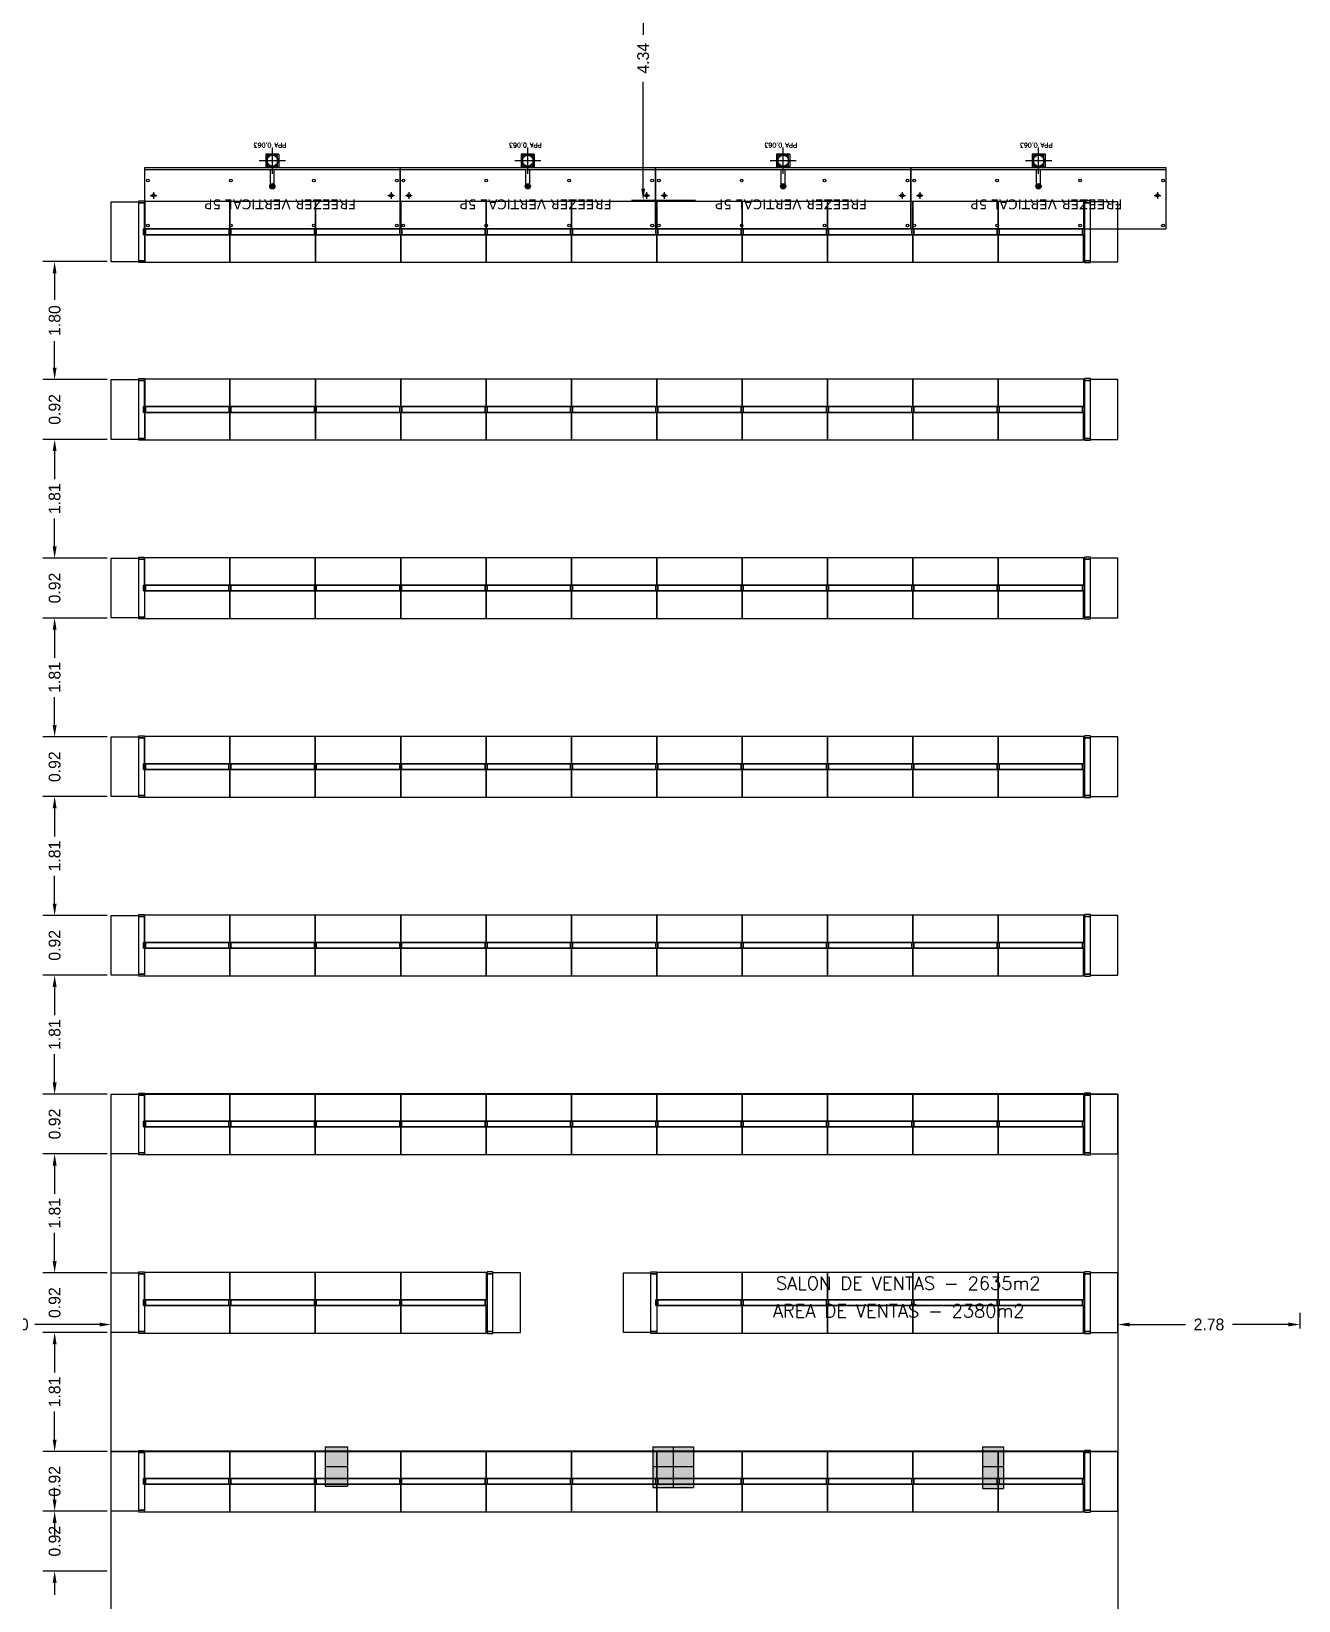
# Model space of a CAD drawing. Header units: metres. Extents: x 95 to 486, y 2972 to 3465.
# Drawn here: x 186.17 to 205.54, y 3000.6 to 3024.58 of the extents above; entities that cross this region are included whole.
import ezdxf
from ezdxf.enums import TextEntityAlignment as Align

# ---------------------------------------------------------------- set-up
doc = ezdxf.new("R2010")
doc.units = ezdxf.units.M
doc.linetypes.add('HIDDEN', pattern=[0.375, 0.25, -0.125])
for name, color, linetype in [('0_MUROS', 7, 'Continuous'), ('C_COTAS', 5, 'Continuous'), ('E_EXHIBIDORAS', 1, 'Continuous'), ('E_GONDOLAS', 1, 'Continuous'), ('I-EXHIBIDORAS', 10, 'HIDDEN'), ('I_DESAGUES', 224, 'Continuous'), ('T_TEXTOS', 3, 'Continuous'), ('T_TEXTOS-EQUIPAMIENTO', 5, 'Continuous')]:
    doc.layers.add(name, color=color, linetype=linetype)
doc.styles.add('ROMANS', font='romans.shx', dxfattribs={"width": 0.8, "height": 0.15})
doc.dimstyles.new('STANDARD$0', dxfattribs={"dimtxt": 0.2, "dimasz": 0.18, "dimexe": 0.18, "dimexo": 0.0625, "dimgap": 0.09, "dimtad": 0, "dimzin": 0, "dimdsep": 46, "dimtxsty": 'ROMANS', "dimblk": 'OBLIQUE', "dimsah": 1, "dimcen": 0.09, "dimse1": 1, "dimse2": 1, "dimadec": 0, "dimazin": 0, "dimtfac": 1, "dimtofl": 0, "dimtmove": 0, "dimatfit": 3, "dimldrblk": 'OBLIQUE', "dimfxl": 1, "dimtolj": 1, "dimtzin": 0, "dimarcsym": 0})

# ---------------------------------------------------------------- blocks, each defined once
blk = doc.blocks.new('*D36')
at = {"layer": 'C_COTAS', "color": 0, "lineweight": -2, "transparency": 16777216}
for p, q in [((196.41, 3026.336), (195.342, 3026.336)), ((195.522, 3026.156), (195.522, 3024.525)), ((195.522, 3022.174), (195.522, 3023.805)), ((196.32, 3021.994), (195.342, 3021.994))]:
    blk.add_line(p, q, dxfattribs=at)
at = {"layer": 'C_COTAS', "color": 0, "transparency": 16777216}
for points in [[(195.492, 3026.156), (195.552, 3026.156), (195.522, 3026.336)], [(195.492, 3022.174), (195.552, 3022.174), (195.522, 3021.994)]]:
    blk.add_solid(points, dxfattribs=at)
at = {"layer": 'DEFPOINTS', "color": 0, "transparency": 16777216}
for p in [(195.522, 3026.336), (196.472, 3026.336), (196.383, 3021.994)]:
    blk.add_point(p, dxfattribs=at)
at = {"layer": 'C_COTAS', "color": 0, "transparency": 16777216, "insert": (195.522, 3024.165), "char_height": 0.18, "attachment_point": 5, "rotation": 90}
blk.add_mtext('\\A1;4.34', dxfattribs=at)
blk = doc.blocks.new('TRAMO CENTRAL')
at = {"layer": 'E_GONDOLAS'}
for points in [[(1353.744, 558.952), (1355.049, 558.952), (1355.049, 559.372), (1353.744, 559.372)], [(1353.759, 558.862), (1355.034, 558.862), (1355.034, 558.952), (1353.759, 558.952)], [(1353.744, 558.862), (1355.049, 558.862), (1355.049, 558.442), (1353.744, 558.442)]]:
    blk.add_lwpolyline(points, close=True, dxfattribs=at)
at = {"layer": 'E_GONDOLAS', "color": 3}
for points in [[(1353.729, 558.862), (1353.759, 558.862), (1353.759, 558.952), (1353.729, 558.952)], [(1353.729, 558.952), (1353.759, 558.952), (1353.759, 558.862), (1353.729, 558.862)], [(1353.759, 558.952), (1355.034, 558.952), (1355.034, 558.862), (1353.759, 558.862)], [(1355.034, 558.862), (1355.064, 558.862), (1355.064, 558.952), (1355.034, 558.952)], [(1355.034, 558.952), (1355.064, 558.952), (1355.064, 558.862), (1355.034, 558.862)]]:
    blk.add_lwpolyline(points, close=True, dxfattribs=at)
blk = doc.blocks.new('PUNTERA')
at = {"layer": 'E_GONDOLAS'}
for p, q in [((1350.083, 558.73), (1349.168, 558.73)), ((1349.168, 558.73), (1349.168, 558.31)), ((1350.083, 558.31), (1350.083, 558.73))]:
    blk.add_line(p, q, dxfattribs=at)
at = {"layer": 'E_GONDOLAS', "color": 3}
for p, q in [((1350.068, 558.31), (1349.183, 558.31)), ((1349.183, 558.31), (1349.183, 558.22)), ((1349.183, 558.22), (1350.068, 558.22)), ((1350.068, 558.22), (1350.068, 558.31))]:
    blk.add_line(p, q, dxfattribs=at)
for points in [[(1349.153, 558.22), (1349.183, 558.22), (1349.183, 558.31), (1349.153, 558.31)], [(1350.068, 558.22), (1350.098, 558.22), (1350.098, 558.31), (1350.068, 558.31)]]:
    blk.add_lwpolyline(points, close=True, dxfattribs=at)
blk = doc.blocks.new('FREEZER 5P')
at = {"layer": 'E_EXHIBIDORAS'}
blk.add_hatch(color=256, dxfattribs=at).paths.add_polyline_path([(473.67, 76.713, 1), (473.59, 76.713, 1)])
for p, q in [((471.862, 76.853), (471.762, 76.853)), ((471.812, 76.803), (471.812, 76.903)), ((475.497, 76.853), (475.397, 76.853)), ((475.447, 76.803), (475.447, 76.903)), ((471.677, 76.463), (475.582, 76.463))]:
    blk.add_line(p, q, dxfattribs=at)
blk.add_lwpolyline([(471.677, 76.433), (475.582, 76.433), (475.582, 77.363), (471.677, 77.363), (471.677, 76.433)], dxfattribs=at)
for centre, radius in [((471.727, 77.313), 0.02), ((472.996, 77.313), 0.02), ((474.264, 77.313), 0.02), ((475.532, 77.313), 0.02), ((471.812, 76.853), 0.025), ((473.63, 76.713), 0.04), ((475.447, 76.853), 0.025), ((471.727, 76.626), 0.02), ((472.996, 76.626), 0.02), ((474.264, 76.626), 0.02), ((475.532, 76.626), 0.02)]:
    blk.add_circle(centre, radius, dxfattribs=at)
at = {"layer": 'T_TEXTOS-EQUIPAMIENTO', "color": 5, "insert": (472.349, 77.064), "char_height": 0.15, "width": 2.49511, "attachment_point": 1}
blk.add_mtext('{\\fVerdana|b0|i0|c0|p34;FREEZER VERTICAL 5P}', dxfattribs=at)
blk = doc.blocks.new('ppa 0.063')
at = {"layer": 'I_DESAGUES'}
for p, q in [((344.407, -182.427), (344.807, -182.427)), ((344.507, -182.527), (344.507, -182.327)), ((344.507, -182.527), (344.507, -182.327)), ((344.507, -182.527), (344.507, -182.327)), ((344.507, -182.527), (344.507, -182.327)), ((344.507, -182.327), (344.707, -182.327)), ((344.707, -182.327), (344.507, -182.327)), ((344.687, -182.347), (344.527, -182.347)), ((344.527, -182.347), (344.527, -182.507)), ((344.607, -182.227), (344.607, -182.627)), ((344.687, -182.507), (344.687, -182.347)), ((344.707, -182.527), (344.707, -182.327)), ((344.707, -182.527), (344.507, -182.527)), ((344.507, -182.527), (344.707, -182.527)), ((344.527, -182.507), (344.687, -182.507))]:
    blk.add_line(p, q, dxfattribs=at)
blk.add_circle((344.607, -182.427), 0.0833, dxfattribs=at)
at = {"layer": 'I_DESAGUES', "style": 'ROMANS'}
blk.add_text('PPA 0.063', height=0.07, dxfattribs=at).set_placement((344.643, -182.664), align=Align.MIDDLE_CENTER)
blk = doc.blocks.new('*D105')
at = {"layer": 'C_COTAS', "color": 0, "lineweight": -2, "transparency": 16777216}
for p, q in [((184.393, 3004.262), (184.393, 3004.997)), ((187.39, 3004.756), (187.39, 3004.997)), ((184.573, 3004.817), (185.562, 3004.817)), ((187.21, 3004.817), (186.222, 3004.817))]:
    blk.add_line(p, q, dxfattribs=at)
at = {"layer": 'C_COTAS', "color": 0, "transparency": 16777216}
for points in [[(184.573, 3004.847), (184.573, 3004.787), (184.393, 3004.817)], [(187.21, 3004.847), (187.21, 3004.787), (187.39, 3004.817)]]:
    blk.add_solid(points, dxfattribs=at)
at = {"layer": 'DEFPOINTS', "color": 0, "transparency": 16777216}
for p in [(187.39, 3004.817), (187.39, 3004.693), (184.393, 3004.199)]:
    blk.add_point(p, dxfattribs=at)
at = {"layer": 'C_COTAS', "color": 0, "transparency": 16777216, "insert": (185.892, 3004.817), "char_height": 0.18, "attachment_point": 5}
blk.add_mtext('\\A1;3.00', dxfattribs=at)
blk = doc.blocks.new('*D106')
at = {"layer": 'C_COTAS', "color": 0, "lineweight": -2, "transparency": 16777216}
for p, q in [((187.328, 3021.057), (186.344, 3021.057)), ((186.524, 3020.877), (186.524, 3020.472)), ((186.524, 3019.437), (186.524, 3019.842)), ((187.328, 3019.257), (186.344, 3019.257))]:
    blk.add_line(p, q, dxfattribs=at)
at = {"layer": 'C_COTAS', "color": 0, "transparency": 16777216}
for points in [[(186.494, 3020.877), (186.554, 3020.877), (186.524, 3021.057)], [(186.494, 3019.437), (186.554, 3019.437), (186.524, 3019.257)]]:
    blk.add_solid(points, dxfattribs=at)
at = {"layer": 'DEFPOINTS', "color": 0, "transparency": 16777216}
for p in [(186.524, 3021.057), (187.39, 3021.057), (187.39, 3019.257)]:
    blk.add_point(p, dxfattribs=at)
at = {"layer": 'C_COTAS', "color": 0, "transparency": 16777216, "insert": (186.524, 3020.157), "char_height": 0.18, "attachment_point": 5, "rotation": 90}
blk.add_mtext('\\A1;1.80', dxfattribs=at)
blk = doc.blocks.new('*D107')
at = {"layer": 'C_COTAS', "color": 0, "lineweight": -2, "transparency": 16777216}
for p, q in [((186.524, 3019.437), (186.524, 3019.617)), ((187.328, 3019.257), (186.344, 3019.257)), ((187.328, 3018.342), (186.344, 3018.342)), ((186.524, 3018.162), (186.524, 3017.982))]:
    blk.add_line(p, q, dxfattribs=at)
at = {"layer": 'C_COTAS', "color": 0, "transparency": 16777216}
for points in [[(186.494, 3019.437), (186.554, 3019.437), (186.524, 3019.257)], [(186.494, 3018.162), (186.554, 3018.162), (186.524, 3018.342)]]:
    blk.add_solid(points, dxfattribs=at)
at = {"layer": 'DEFPOINTS', "color": 0, "transparency": 16777216}
for p in [(186.524, 3019.257), (187.39, 3019.257), (187.39, 3018.342)]:
    blk.add_point(p, dxfattribs=at)
at = {"layer": 'C_COTAS', "color": 0, "transparency": 16777216, "insert": (186.524, 3018.8), "char_height": 0.18, "attachment_point": 5, "rotation": 90}
blk.add_mtext('\\A1;0.92', dxfattribs=at)
blk = doc.blocks.new('*D108')
at = {"layer": 'C_COTAS', "color": 0, "lineweight": -2, "transparency": 16777216}
for p, q in [((187.328, 3018.342), (186.344, 3018.342)), ((186.524, 3018.162), (186.524, 3017.735)), ((186.524, 3016.707), (186.524, 3017.135)), ((187.328, 3016.527), (186.344, 3016.527))]:
    blk.add_line(p, q, dxfattribs=at)
at = {"layer": 'C_COTAS', "color": 0, "transparency": 16777216}
for points in [[(186.494, 3018.162), (186.554, 3018.162), (186.524, 3018.342)], [(186.494, 3016.707), (186.554, 3016.707), (186.524, 3016.527)]]:
    blk.add_solid(points, dxfattribs=at)
at = {"layer": 'DEFPOINTS', "color": 0, "transparency": 16777216}
for p in [(186.524, 3018.342), (187.39, 3018.342), (187.39, 3016.527)]:
    blk.add_point(p, dxfattribs=at)
at = {"layer": 'C_COTAS', "color": 0, "transparency": 16777216, "insert": (186.524, 3017.435), "char_height": 0.18, "attachment_point": 5, "rotation": 90}
blk.add_mtext('\\A1;1.81', dxfattribs=at)
blk = doc.blocks.new('*D109')
at = {"layer": 'C_COTAS', "color": 0, "lineweight": -2, "transparency": 16777216}
for p, q in [((186.524, 3016.707), (186.524, 3016.887)), ((187.328, 3016.527), (186.344, 3016.527)), ((187.328, 3015.612), (186.344, 3015.612)), ((186.524, 3015.432), (186.524, 3015.252))]:
    blk.add_line(p, q, dxfattribs=at)
at = {"layer": 'C_COTAS', "color": 0, "transparency": 16777216}
for points in [[(186.494, 3016.707), (186.554, 3016.707), (186.524, 3016.527)], [(186.494, 3015.432), (186.554, 3015.432), (186.524, 3015.612)]]:
    blk.add_solid(points, dxfattribs=at)
at = {"layer": 'DEFPOINTS', "color": 0, "transparency": 16777216}
for p in [(186.524, 3016.527), (187.39, 3016.527), (187.39, 3015.612)]:
    blk.add_point(p, dxfattribs=at)
at = {"layer": 'C_COTAS', "color": 0, "transparency": 16777216, "insert": (186.524, 3016.07), "char_height": 0.18, "attachment_point": 5, "rotation": 90}
blk.add_mtext('\\A1;0.92', dxfattribs=at)
blk = doc.blocks.new('*D110')
at = {"layer": 'C_COTAS', "color": 0, "lineweight": -2, "transparency": 16777216}
for p, q in [((187.328, 3015.612), (186.344, 3015.612)), ((186.524, 3015.432), (186.524, 3015.005)), ((186.524, 3013.978), (186.524, 3014.405)), ((187.328, 3013.798), (186.344, 3013.798))]:
    blk.add_line(p, q, dxfattribs=at)
at = {"layer": 'C_COTAS', "color": 0, "transparency": 16777216}
for points in [[(186.494, 3015.432), (186.554, 3015.432), (186.524, 3015.612)], [(186.494, 3013.978), (186.554, 3013.978), (186.524, 3013.798)]]:
    blk.add_solid(points, dxfattribs=at)
at = {"layer": 'DEFPOINTS', "color": 0, "transparency": 16777216}
for p in [(186.524, 3015.612), (187.39, 3015.612), (187.39, 3013.798)]:
    blk.add_point(p, dxfattribs=at)
at = {"layer": 'C_COTAS', "color": 0, "transparency": 16777216, "insert": (186.524, 3014.705), "char_height": 0.18, "attachment_point": 5, "rotation": 90}
blk.add_mtext('\\A1;1.81', dxfattribs=at)
blk = doc.blocks.new('*D111')
at = {"layer": 'C_COTAS', "color": 0, "lineweight": -2, "transparency": 16777216}
for p, q in [((186.524, 3013.978), (186.524, 3014.158)), ((187.328, 3013.798), (186.344, 3013.798)), ((187.328, 3012.883), (186.344, 3012.883)), ((186.524, 3012.703), (186.524, 3012.523))]:
    blk.add_line(p, q, dxfattribs=at)
at = {"layer": 'C_COTAS', "color": 0, "transparency": 16777216}
for points in [[(186.494, 3013.978), (186.554, 3013.978), (186.524, 3013.798)], [(186.494, 3012.703), (186.554, 3012.703), (186.524, 3012.883)]]:
    blk.add_solid(points, dxfattribs=at)
at = {"layer": 'DEFPOINTS', "color": 0, "transparency": 16777216}
for p in [(186.524, 3013.798), (187.39, 3013.798), (187.39, 3012.883)]:
    blk.add_point(p, dxfattribs=at)
at = {"layer": 'C_COTAS', "color": 0, "transparency": 16777216, "insert": (186.524, 3013.34), "char_height": 0.18, "attachment_point": 5, "rotation": 90}
blk.add_mtext('\\A1;0.92', dxfattribs=at)
blk = doc.blocks.new('*D112')
at = {"layer": 'C_COTAS', "color": 0, "lineweight": -2, "transparency": 16777216}
for p, q in [((187.328, 3012.883), (186.344, 3012.883)), ((186.524, 3012.703), (186.524, 3012.275)), ((186.524, 3011.248), (186.524, 3011.675)), ((187.328, 3011.068), (186.344, 3011.068))]:
    blk.add_line(p, q, dxfattribs=at)
at = {"layer": 'C_COTAS', "color": 0, "transparency": 16777216}
for points in [[(186.494, 3012.703), (186.554, 3012.703), (186.524, 3012.883)], [(186.494, 3011.248), (186.554, 3011.248), (186.524, 3011.068)]]:
    blk.add_solid(points, dxfattribs=at)
at = {"layer": 'DEFPOINTS', "color": 0, "transparency": 16777216}
for p in [(186.524, 3012.883), (187.39, 3012.883), (187.39, 3011.068)]:
    blk.add_point(p, dxfattribs=at)
at = {"layer": 'C_COTAS', "color": 0, "transparency": 16777216, "insert": (186.524, 3011.975), "char_height": 0.18, "attachment_point": 5, "rotation": 90}
blk.add_mtext('\\A1;1.81', dxfattribs=at)
blk = doc.blocks.new('*D113')
at = {"layer": 'C_COTAS', "color": 0, "lineweight": -2, "transparency": 16777216}
for p, q in [((186.524, 3011.248), (186.524, 3011.428)), ((187.328, 3011.068), (186.344, 3011.068)), ((187.328, 3010.153), (186.344, 3010.153)), ((186.524, 3009.973), (186.524, 3009.793))]:
    blk.add_line(p, q, dxfattribs=at)
at = {"layer": 'C_COTAS', "color": 0, "transparency": 16777216}
for points in [[(186.494, 3011.248), (186.554, 3011.248), (186.524, 3011.068)], [(186.494, 3009.973), (186.554, 3009.973), (186.524, 3010.153)]]:
    blk.add_solid(points, dxfattribs=at)
at = {"layer": 'DEFPOINTS', "color": 0, "transparency": 16777216}
for p in [(186.524, 3011.068), (187.39, 3011.068), (187.39, 3010.153)]:
    blk.add_point(p, dxfattribs=at)
at = {"layer": 'C_COTAS', "color": 0, "transparency": 16777216, "insert": (186.524, 3010.611), "char_height": 0.18, "attachment_point": 5, "rotation": 90}
blk.add_mtext('\\A1;0.92', dxfattribs=at)
blk = doc.blocks.new('*D114')
at = {"layer": 'C_COTAS', "color": 0, "lineweight": -2, "transparency": 16777216}
for p, q in [((187.328, 3010.153), (186.344, 3010.153)), ((186.524, 3009.973), (186.524, 3009.546)), ((186.524, 3008.518), (186.524, 3008.946)), ((187.328, 3008.338), (186.344, 3008.338))]:
    blk.add_line(p, q, dxfattribs=at)
at = {"layer": 'C_COTAS', "color": 0, "transparency": 16777216}
for points in [[(186.494, 3009.973), (186.554, 3009.973), (186.524, 3010.153)], [(186.494, 3008.518), (186.554, 3008.518), (186.524, 3008.338)]]:
    blk.add_solid(points, dxfattribs=at)
at = {"layer": 'DEFPOINTS', "color": 0, "transparency": 16777216}
for p in [(186.524, 3010.153), (187.39, 3010.153), (187.39, 3008.338)]:
    blk.add_point(p, dxfattribs=at)
at = {"layer": 'C_COTAS', "color": 0, "transparency": 16777216, "insert": (186.524, 3009.246), "char_height": 0.18, "attachment_point": 5, "rotation": 90}
blk.add_mtext('\\A1;1.81', dxfattribs=at)
blk = doc.blocks.new('*D115')
at = {"layer": 'C_COTAS', "color": 0, "lineweight": -2, "transparency": 16777216}
for p, q in [((186.524, 3008.518), (186.524, 3008.698)), ((187.328, 3008.338), (186.344, 3008.338)), ((187.328, 3007.423), (186.344, 3007.423)), ((186.524, 3007.243), (186.524, 3007.063))]:
    blk.add_line(p, q, dxfattribs=at)
at = {"layer": 'C_COTAS', "color": 0, "transparency": 16777216}
for points in [[(186.494, 3008.518), (186.554, 3008.518), (186.524, 3008.338)], [(186.494, 3007.243), (186.554, 3007.243), (186.524, 3007.423)]]:
    blk.add_solid(points, dxfattribs=at)
at = {"layer": 'DEFPOINTS', "color": 0, "transparency": 16777216}
for p in [(186.524, 3008.338), (187.39, 3008.338), (187.39, 3007.423)]:
    blk.add_point(p, dxfattribs=at)
at = {"layer": 'C_COTAS', "color": 0, "transparency": 16777216, "insert": (186.524, 3007.881), "char_height": 0.18, "attachment_point": 5, "rotation": 90}
blk.add_mtext('\\A1;0.92', dxfattribs=at)
blk = doc.blocks.new('*D116')
at = {"layer": 'C_COTAS', "color": 0, "lineweight": -2, "transparency": 16777216}
for p, q in [((187.328, 3007.423), (186.344, 3007.423)), ((186.524, 3007.243), (186.524, 3006.816)), ((186.524, 3005.788), (186.524, 3006.216)), ((187.328, 3005.608), (186.344, 3005.608))]:
    blk.add_line(p, q, dxfattribs=at)
at = {"layer": 'C_COTAS', "color": 0, "transparency": 16777216}
for points in [[(186.494, 3007.243), (186.554, 3007.243), (186.524, 3007.423)], [(186.494, 3005.788), (186.554, 3005.788), (186.524, 3005.608)]]:
    blk.add_solid(points, dxfattribs=at)
at = {"layer": 'DEFPOINTS', "color": 0, "transparency": 16777216}
for p in [(186.524, 3007.423), (187.39, 3007.423), (187.39, 3005.608)]:
    blk.add_point(p, dxfattribs=at)
at = {"layer": 'C_COTAS', "color": 0, "transparency": 16777216, "insert": (186.524, 3006.516), "char_height": 0.18, "attachment_point": 5, "rotation": 90}
blk.add_mtext('\\A1;1.81', dxfattribs=at)
blk = doc.blocks.new('*D117')
at = {"layer": 'C_COTAS', "color": 0, "lineweight": -2, "transparency": 16777216}
for p, q in [((186.524, 3005.788), (186.524, 3005.968)), ((187.328, 3005.608), (186.344, 3005.608)), ((187.328, 3004.693), (186.344, 3004.693)), ((186.524, 3004.513), (186.524, 3004.333))]:
    blk.add_line(p, q, dxfattribs=at)
at = {"layer": 'C_COTAS', "color": 0, "transparency": 16777216}
for points in [[(186.494, 3005.788), (186.554, 3005.788), (186.524, 3005.608)], [(186.494, 3004.513), (186.554, 3004.513), (186.524, 3004.693)]]:
    blk.add_solid(points, dxfattribs=at)
at = {"layer": 'DEFPOINTS', "color": 0, "transparency": 16777216}
for p in [(186.524, 3005.608), (187.39, 3005.608), (187.39, 3004.693)]:
    blk.add_point(p, dxfattribs=at)
at = {"layer": 'C_COTAS', "color": 0, "transparency": 16777216, "insert": (186.524, 3005.151), "char_height": 0.18, "attachment_point": 5, "rotation": 90}
blk.add_mtext('\\A1;0.92', dxfattribs=at)
blk = doc.blocks.new('*D118')
at = {"layer": 'C_COTAS', "color": 0, "lineweight": -2, "transparency": 16777216}
for p, q in [((187.328, 3004.693), (186.344, 3004.693)), ((186.524, 3004.513), (186.524, 3004.086)), ((186.524, 3003.058), (186.524, 3003.486)), ((187.328, 3002.878), (186.344, 3002.878))]:
    blk.add_line(p, q, dxfattribs=at)
at = {"layer": 'C_COTAS', "color": 0, "transparency": 16777216}
for points in [[(186.494, 3004.513), (186.554, 3004.513), (186.524, 3004.693)], [(186.494, 3003.058), (186.554, 3003.058), (186.524, 3002.878)]]:
    blk.add_solid(points, dxfattribs=at)
at = {"layer": 'DEFPOINTS', "color": 0, "transparency": 16777216}
for p in [(186.524, 3004.693), (187.39, 3004.693), (187.39, 3002.878)]:
    blk.add_point(p, dxfattribs=at)
at = {"layer": 'C_COTAS', "color": 0, "transparency": 16777216, "insert": (186.524, 3003.786), "char_height": 0.18, "attachment_point": 5, "rotation": 90}
blk.add_mtext('\\A1;1.81', dxfattribs=at)
blk = doc.blocks.new('*D119')
at = {"layer": 'C_COTAS', "color": 0, "lineweight": -2, "transparency": 16777216}
for p, q in [((186.524, 3003.058), (186.524, 3003.238)), ((187.328, 3002.878), (186.344, 3002.878)), ((187.328, 3001.963), (186.344, 3001.963)), ((186.524, 3001.783), (186.524, 3001.603))]:
    blk.add_line(p, q, dxfattribs=at)
at = {"layer": 'C_COTAS', "color": 0, "transparency": 16777216}
for points in [[(186.494, 3003.058), (186.554, 3003.058), (186.524, 3002.878)], [(186.494, 3001.783), (186.554, 3001.783), (186.524, 3001.963)]]:
    blk.add_solid(points, dxfattribs=at)
at = {"layer": 'DEFPOINTS', "color": 0, "transparency": 16777216}
for p in [(186.524, 3002.878), (187.39, 3002.878), (187.39, 3001.963)]:
    blk.add_point(p, dxfattribs=at)
at = {"layer": 'C_COTAS', "color": 0, "transparency": 16777216, "insert": (186.524, 3002.421), "char_height": 0.18, "attachment_point": 5, "rotation": 90}
blk.add_mtext('\\A1;0.92', dxfattribs=at)
blk = doc.blocks.new('*D120')
at = {"layer": 'C_COTAS', "color": 0, "lineweight": -2, "transparency": 16777216}
for p, q in [((186.524, 3002.143), (186.524, 3002.323)), ((187.328, 3001.963), (186.344, 3001.963)), ((187.328, 3001.048), (186.344, 3001.048)), ((186.524, 3000.868), (186.524, 3000.688))]:
    blk.add_line(p, q, dxfattribs=at)
at = {"layer": 'C_COTAS', "color": 0, "transparency": 16777216}
for points in [[(186.494, 3002.143), (186.554, 3002.143), (186.524, 3001.963)], [(186.494, 3000.868), (186.554, 3000.868), (186.524, 3001.048)]]:
    blk.add_solid(points, dxfattribs=at)
at = {"layer": 'DEFPOINTS', "color": 0, "transparency": 16777216}
for p in [(186.524, 3001.963), (187.39, 3001.963), (187.39, 3001.048)]:
    blk.add_point(p, dxfattribs=at)
at = {"layer": 'C_COTAS', "color": 0, "transparency": 16777216, "insert": (186.524, 3001.506), "char_height": 0.18, "attachment_point": 5, "rotation": 90}
blk.add_mtext('\\A1;0.92', dxfattribs=at)
blk = doc.blocks.new('*D128')
at = {"layer": 'C_COTAS', "color": 0, "lineweight": -2, "transparency": 16777216}
for p, q in [((202.78, 3004.756), (202.78, 3004.997)), ((205.565, 3004.756), (205.565, 3004.997)), ((202.96, 3004.817), (203.813, 3004.817)), ((205.385, 3004.817), (204.533, 3004.817))]:
    blk.add_line(p, q, dxfattribs=at)
at = {"layer": 'C_COTAS', "color": 0, "transparency": 16777216}
for points in [[(202.96, 3004.847), (202.96, 3004.787), (202.78, 3004.817)], [(205.385, 3004.847), (205.385, 3004.787), (205.565, 3004.817)]]:
    blk.add_solid(points, dxfattribs=at)
at = {"layer": 'DEFPOINTS', "color": 0, "transparency": 16777216}
for p in [(202.78, 3004.694), (205.565, 3004.817), (205.565, 3004.693)]:
    blk.add_point(p, dxfattribs=at)
at = {"layer": 'C_COTAS', "color": 0, "transparency": 16777216, "insert": (204.173, 3004.817), "char_height": 0.18, "attachment_point": 5}
blk.add_mtext('\\A1;2.78', dxfattribs=at)

msp = doc.modelspace()

# ---------------------------------------------------------------- hatches: boundary and pattern name
at = {"layer": '0_MUROS'}
for points in [[(191.0024, 3002.9493), (190.6624, 3002.9493), (190.6624, 3002.6493), (191.0024, 3002.6493)], [(195.9824, 3002.9493), (195.6724, 3002.9493), (195.6724, 3002.6493), (195.9824, 3002.6493)], [(196.2924, 3002.9493), (195.9824, 3002.9493), (195.9824, 3002.6493), (196.2924, 3002.6493)], [(201.0324, 3002.9493), (200.7124, 3002.9493), (200.7124, 3002.6493), (201.0324, 3002.6493)], [(191.0024, 3002.6493), (190.6624, 3002.6493), (190.6624, 3002.3493), (191.0024, 3002.3493)], [(195.9824, 3002.6493), (195.6724, 3002.6493), (195.6724, 3002.3293), (195.9824, 3002.3293)], [(196.2924, 3002.6493), (195.9824, 3002.6493), (195.9824, 3002.3293), (196.2924, 3002.3293)], [(201.0324, 3002.6493), (200.7124, 3002.6493), (200.7124, 3002.3093), (201.0324, 3002.3093)]]:
    msp.add_hatch(color=256, dxfattribs=at).paths.add_polyline_path(points)

# ---------------------------------------------------------------- linework, layer by layer
for p, q in [((190.6624, 3002.9493), (190.6624, 3002.3493)), ((190.6624, 3002.9493), (191.0024, 3002.9493)), ((191.0024, 3002.9493), (191.0024, 3002.3493)), ((195.6724, 3002.9493), (195.6724, 3002.3293)), ((195.6724, 3002.9493), (196.2924, 3002.9493)), ((195.9824, 3002.9493), (195.9824, 3002.3293)), ((196.2924, 3002.9493), (196.2924, 3002.3293)), ((200.7124, 3002.9493), (200.7124, 3002.3093)), ((200.7124, 3002.9493), (201.0324, 3002.9493)), ((201.0324, 3002.9493), (201.0324, 3002.3093)), ((190.6624, 3002.6493), (191.0024, 3002.6493)), ((195.6724, 3002.6493), (196.2924, 3002.6493)), ((200.7124, 3002.6493), (201.0324, 3002.6493)), ((190.6624, 3002.3493), (191.0024, 3002.3493)), ((195.6724, 3002.3293), (196.2924, 3002.3293)), ((200.7124, 3002.3093), (201.0324, 3002.3093))]:
    msp.add_line(p, q, dxfattribs=at)
for points in [[(187.39, 3002.8781), (187.3899, 3008.3381), (202.7801, 3008.3381), (202.7801, 3002.8781)], [(187.3901, 2982.8531), (187.3899, 3002.8784), (202.7801, 3002.8784), (202.7801, 2982.8531)]]:
    msp.add_lwpolyline(points, close=True, dxfattribs=at)
at = {"layer": 'I-EXHIBIDORAS'}
for p, q in [((189.8228, 3022.2093), (189.8228, 3022.5251)), ((189.8828, 3022.2093), (189.8828, 3022.5251)), ((193.7278, 3022.2093), (193.7278, 3022.5251)), ((193.7878, 3022.2093), (193.7878, 3022.5251)), ((197.6328, 3022.2093), (197.6328, 3022.5251)), ((197.6928, 3022.2093), (197.6928, 3022.5251)), ((201.5378, 3022.2093), (201.5378, 3022.5251)), ((201.5978, 3022.2093), (201.5978, 3022.5251))]:
    msp.add_line(p, q, dxfattribs=at)

# ---------------------------------------------------------------- block references
at = {"layer": '0_MUROS', "xscale": -1, "rotation": 90}
for p in [(746.1205, 4371.1398), (746.1205, 4368.4251), (746.1203, 4365.6955), (746.1202, 4362.9658), (746.1202, 4360.2361), (746.1202, 4357.5064), (746.1202, 4354.7764), (753.9501, 4354.7767), (746.1202, 4352.0464)]:
    msp.add_blockref('PUNTERA', p, dxfattribs=at)
at = {"layer": '0_MUROS', "xscale": -1}
for p in [(1542.9489, 2462.6073), (1544.2539, 2462.6073), (1545.5589, 2462.6073), (1546.8639, 2462.6073), (1548.1689, 2462.6073), (1549.4738, 2462.6073), (1550.7789, 2462.6073), (1552.0839, 2462.6073), (1553.3889, 2462.6073), (1554.6939, 2462.6073), (1555.9989, 2462.6073), (1542.9489, 2459.8926), (1544.2539, 2459.8926), (1545.5589, 2459.8926), (1546.8639, 2459.8926), (1548.1689, 2459.8926), (1549.4738, 2459.8926), (1550.7789, 2459.8926), (1552.0839, 2459.8926), (1553.3889, 2459.8926), (1554.6939, 2459.8926), (1555.9989, 2459.8926), (1542.9488, 2457.1629), (1544.2538, 2457.1629), (1545.5588, 2457.1629), (1546.8638, 2457.1629), (1548.1688, 2457.1629), (1549.4737, 2457.1629), (1550.7788, 2457.1629), (1552.0838, 2457.1629), (1553.3888, 2457.1629), (1554.6938, 2457.1629), (1555.9988, 2457.1629), (1542.9487, 2454.4332), (1544.2537, 2454.4332), (1545.5587, 2454.4332), (1546.8637, 2454.4332), (1548.1687, 2454.4332), (1549.4736, 2454.4332), (1550.7787, 2454.4332), (1552.0837, 2454.4332), (1553.3887, 2454.4332), (1554.6937, 2454.4332), (1555.9987, 2454.4332), (1542.9487, 2451.7036), (1544.2537, 2451.7036), (1545.5587, 2451.7036), (1546.8637, 2451.7036), (1548.1687, 2451.7036), (1549.4736, 2451.7036), (1550.7787, 2451.7036), (1552.0837, 2451.7036), (1553.3887, 2451.7036), (1554.6937, 2451.7036), (1555.9987, 2451.7036), (1542.9487, 2448.9739), (1544.2537, 2448.9739), (1545.5587, 2448.9739), (1546.8637, 2448.9739), (1548.1687, 2448.9739), (1549.4736, 2448.9739), (1550.7787, 2448.9739), (1552.0837, 2448.9739), (1553.3887, 2448.9739), (1554.6937, 2448.9739), (1555.9987, 2448.9739), (1542.9487, 2446.2439), (1544.2537, 2446.2439), (1545.5587, 2446.2439), (1546.8637, 2446.2439), (1550.7786, 2446.2442), (1552.0836, 2446.2442), (1553.3886, 2446.2442), (1554.6936, 2446.2442), (1555.9986, 2446.2442), (1542.9487, 2443.5139), (1544.2537, 2443.5139), (1545.5587, 2443.5139), (1546.8637, 2443.5139), (1548.1687, 2443.5139), (1549.4736, 2443.5139), (1550.7787, 2443.5139), (1552.0837, 2443.5139), (1553.3887, 2443.5139), (1554.6937, 2443.5139), (1555.9987, 2443.5139)]:
    msp.add_blockref('TRAMO CENTRAL', p, dxfattribs=at)
at = {"layer": '0_MUROS', "rotation": 270}
for p in [(-355.9499, 4371.1398), (-355.9499, 4368.4251), (-355.95, 4365.6955), (-355.9501, 4362.9658), (-355.9501, 4360.2361), (-355.9501, 4357.5064), (-365.0851, 4354.7764), (-355.9502, 4354.7767), (-355.9501, 4352.0464)]:
    msp.add_blockref('PUNTERA', p, dxfattribs=at)
at = {"layer": 'E_EXHIBIDORAS', "rotation": 179.999981532129}
for p in [(663.4825, 3098.922), (667.3875, 3098.922), (671.2925, 3098.922), (675.1975, 3098.922)]:
    msp.add_blockref('FREEZER 5P', p, dxfattribs=at)
at = {"layer": 'I_DESAGUES', "rotation": 180}
for p in [(534.4601, 2840.1729), (538.3651, 2840.1729), (542.2701, 2840.1729), (546.1751, 2840.1729)]:
    msp.add_blockref('ppa 0.063', p, dxfattribs=at)

# ---------------------------------------------------------------- texts
at = {"layer": 'T_TEXTOS', "style": 'ROMANS'}
for s, p in [('SALON DE VENTAS - 2635m2', (197.5511, 3005.348)), ('AREA DE VENTAS - 2380m2', (197.5042, 3004.9263))]:
    msp.add_text(s, height=0.2, dxfattribs=at).set_placement(p)

# ---------------------------------------------------------------- dimensions: what is measured, and where the dimension line sits
at = {"layer": 'C_COTAS'}
for base, p1, p2, picture, middle in [((195.5219, 3026.3361), (196.3829, 3021.9943), (196.4725, 3026.3361), '*D36', (195.5219, 3024.1652)), ((186.5242, 3021.0568), (187.3903, 3019.2571), (187.3903, 3021.0568), '*D106', (186.5243, 3020.157)), ((186.5242505212, 3019.2571222853), (187.3902774985, 3018.3421222853), (187.3902772893, 3019.2571222853), '*D107', (186.5242505212, 3018.7996222853)), ((186.5242, 3018.3421), (187.3902, 3016.5274), (187.3903, 3018.3421), '*D108', (186.5243, 3017.4348)), ((186.5242511453, 3016.5274418693), (187.3902767921, 3015.6124418693), (187.3902779134, 3016.5274418693), '*D109', (186.5242511453, 3016.0699418693)), ((186.5241, 3015.6124), (187.39, 3013.7978), (187.3902, 3015.6124), '*D110', (186.5241, 3014.7051)), ((186.5242517694, 3013.7977614533), (187.3902787467, 3012.8827614533), (187.3902785375, 3013.7977614533), '*D111', (186.5242517694, 3013.3402614533)), ((186.5242, 3012.8828), (187.3903, 3011.0681), (187.3903, 3012.8828), '*D112', (186.5243, 3011.9754)), ((186.5242523935, 3011.0680810373), (187.3900504898, 3010.1530810372), (187.3902791616, 3011.0680810373), '*D113', (186.5242523935, 3010.6105810372)), ((186.524, 3010.1531), (187.39, 3008.3384), (187.39, 3010.1531), '*D114', (186.524, 3009.2457)), ((186.5242496137, 3008.3384006213), (187.3902799949, 3007.4234006213), (187.3902763817, 3008.3384006213), '*D115', (186.5242496137, 3007.8809006213)), ((186.5242532, 3007.4234006), (187.3902791, 3005.6084007), (187.39028, 3007.4234006), '*D116', (186.5242532, 3006.5159007)), ((186.5242536418, 3005.6084007345), (187.3902806191, 3004.6934007345), (187.3902804099, 3005.6084007345), '*D117', (186.5242536418, 3005.1509007345)), ((186.5242539, 3004.6934007), (187.3902797, 3002.8784014), (187.3902806, 3004.6934007), '*D118', (186.5242539, 3003.7859011)), ((186.5242529, 3002.8784014), (187.3902786, 3001.9634008), (187.3900526, 3002.8784014), '*D119', (186.5242529, 3002.4209011)), ((186.524253, 3001.963401), (187.390279, 3001.0484), (187.390053, 3001.963401), '*D120', (186.524253, 3001.505901))]:
    dim = msp.add_linear_dim(base=base, p1=p1, p2=p2, angle=90, dimstyle='STANDARD$0', override={"dimtxt": 0.18, "dimtxsty": 'Standard', "dimsah": 0, "dimse1": 0, "dimse2": 0}, dxfattribs=at)
    dim.commit()
    dim.dimension.update_dxf_attribs({"geometry": picture, "text_midpoint": middle})
for base, p1, p2, picture, middle in [((187.39, 3004.8166), (184.3934, 3004.1993), (187.39, 3004.6934), '*D105', (185.8917, 3004.8166)), ((205.565, 3004.8166), (202.7801, 3004.6937), (205.565, 3004.6934), '*D128', (204.1726, 3004.8166))]:
    dim = msp.add_linear_dim(base=base, p1=p1, p2=p2, dimstyle='STANDARD$0', override={"dimtxt": 0.18, "dimtxsty": 'Standard', "dimsah": 0, "dimse1": 0, "dimse2": 0}, dxfattribs=at)
    dim.commit()
    dim.dimension.update_dxf_attribs({"geometry": picture, "text_midpoint": middle})

doc.saveas('drawing.dxf')
